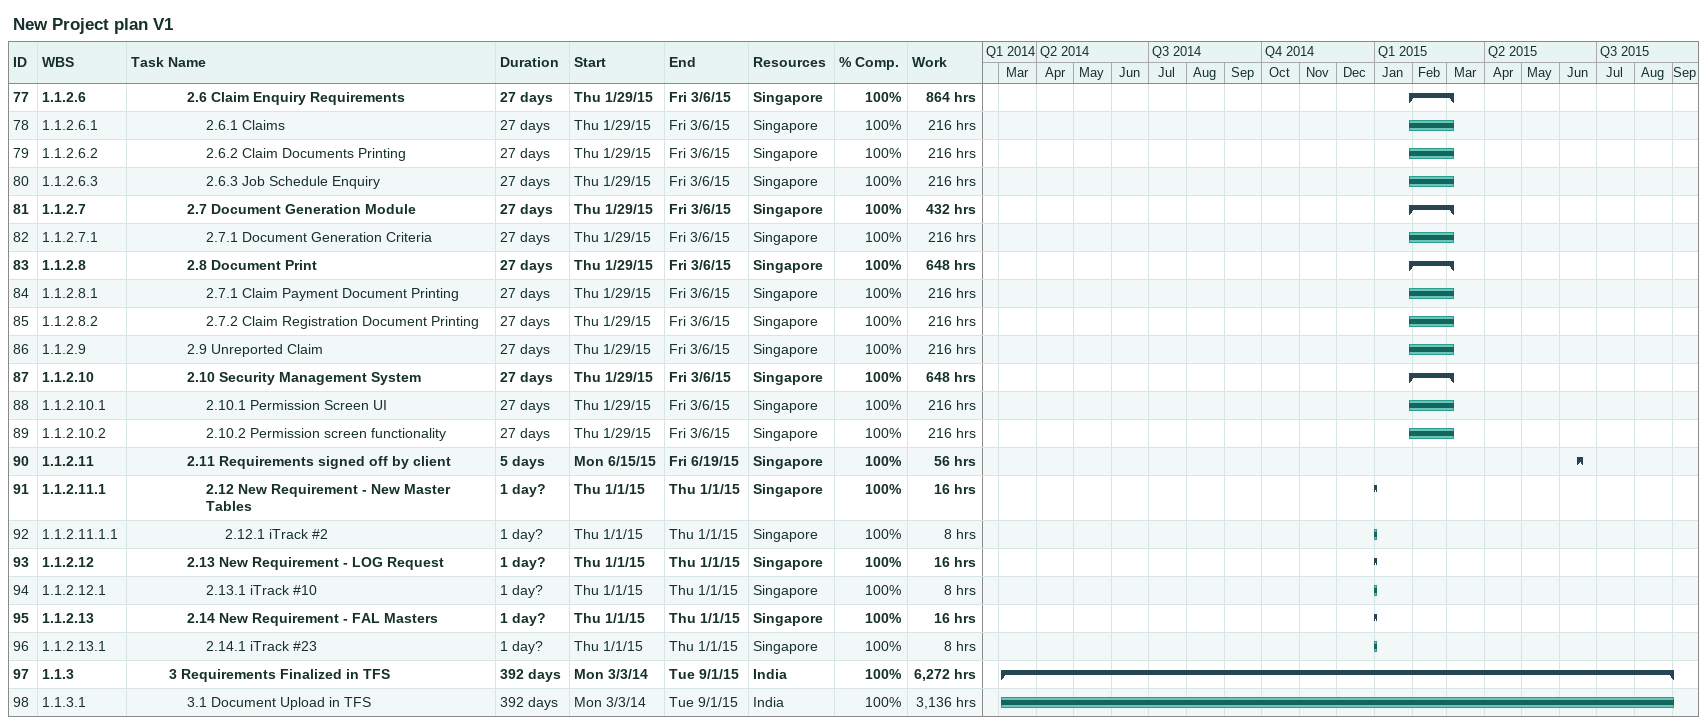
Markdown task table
New Project plan V1

| ID | WBS | Task | Duration | Start | Finish | Resources | % complete | Work (h) |
|---|---|---|---|---|---|---|---|---|
| 77 | 1.1.2.6 | **2.6 Claim Enquiry Requirements** | 27d | 2015-01-29 | 2015-03-06 | Singapore | 100 | 864 |
| 78 | 1.1.2.6.1 | 2.6.1 Claims | 27d | 2015-01-29 | 2015-03-06 | Singapore | 100 | 216 |
| 79 | 1.1.2.6.2 | 2.6.2 Claim Documents Printing | 27d | 2015-01-29 | 2015-03-06 | Singapore | 100 | 216 |
| 80 | 1.1.2.6.3 | 2.6.3 Job Schedule Enquiry | 27d | 2015-01-29 | 2015-03-06 | Singapore | 100 | 216 |
| 81 | 1.1.2.7 | **2.7 Document Generation Module** | 27d | 2015-01-29 | 2015-03-06 | Singapore | 100 | 432 |
| 82 | 1.1.2.7.1 | 2.7.1 Document Generation Criteria | 27d | 2015-01-29 | 2015-03-06 | Singapore | 100 | 216 |
| 83 | 1.1.2.8 | **2.8 Document Print** | 27d | 2015-01-29 | 2015-03-06 | Singapore | 100 | 648 |
| 84 | 1.1.2.8.1 | 2.7.1 Claim Payment Document Printing | 27d | 2015-01-29 | 2015-03-06 | Singapore | 100 | 216 |
| 85 | 1.1.2.8.2 | 2.7.2 Claim Registration Document Printing | 27d | 2015-01-29 | 2015-03-06 | Singapore | 100 | 216 |
| 86 | 1.1.2.9 | 2.9 Unreported Claim | 27d | 2015-01-29 | 2015-03-06 | Singapore | 100 | 216 |
| 87 | 1.1.2.10 | **2.10 Security Management System** | 27d | 2015-01-29 | 2015-03-06 | Singapore | 100 | 648 |
| 88 | 1.1.2.10.1 | 2.10.1 Permission Screen UI | 27d | 2015-01-29 | 2015-03-06 | Singapore | 100 | 216 |
| 89 | 1.1.2.10.2 | 2.10.2 Permission screen functionality | 27d | 2015-01-29 | 2015-03-06 | Singapore | 100 | 216 |
| 90 | 1.1.2.11 | **2.11 Requirements signed off by client** | 5d | 2015-06-15 | 2015-06-19 | Singapore | 100 | 56 |
| 91 | 1.1.2.11.1 | **2.12 New Requirement - New Master Tables** | 1d? | 2015-01-01 | 2015-01-01 | Singapore | 100 | 16 |
| 92 | 1.1.2.11.1.1 | 2.12.1 iTrack #2 | 1d? | 2015-01-01 | 2015-01-01 | Singapore | 100 | 8 |
| 93 | 1.1.2.12 | **2.13 New Requirement - LOG Request** | 1d? | 2015-01-01 | 2015-01-01 | Singapore | 100 | 16 |
| 94 | 1.1.2.12.1 | 2.13.1 iTrack #10 | 1d? | 2015-01-01 | 2015-01-01 | Singapore | 100 | 8 |
| 95 | 1.1.2.13 | **2.14 New Requirement - FAL Masters** | 1d? | 2015-01-01 | 2015-01-01 | Singapore | 100 | 16 |
| 96 | 1.1.2.13.1 | 2.14.1 iTrack #23 | 1d? | 2015-01-01 | 2015-01-01 | Singapore | 100 | 8 |
| 97 | 1.1.3 | **3 Requirements Finalized in TFS** | 392d | 2014-03-03 | 2015-09-01 | India | 100 | 6272 |
| 98 | 1.1.3.1 | 3.1 Document Upload in TFS | 392d | 2014-03-03 | 2015-09-01 | India | 100 | 3136 |
